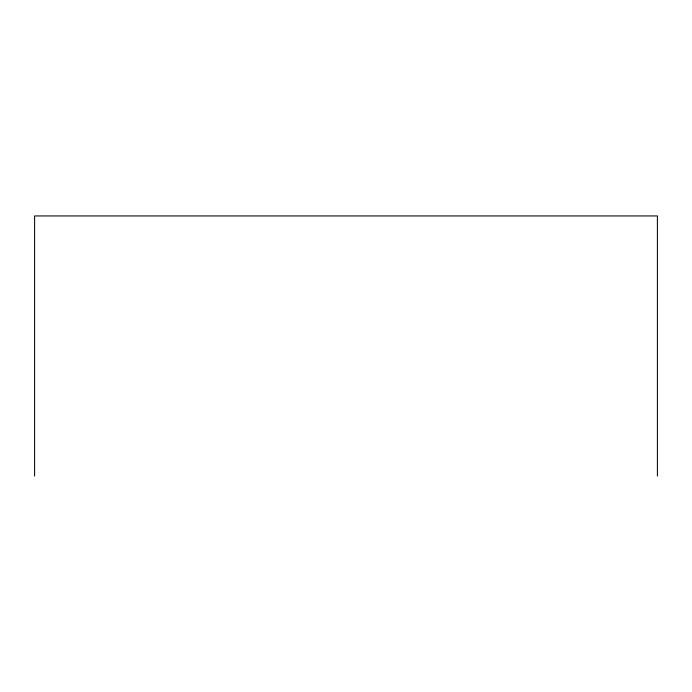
<?xml version="1.0" encoding="UTF-8"?>
<svg xmlns="http://www.w3.org/2000/svg" width="692" height="692" viewBox="0 0 692 692"><rect width="100%" height="100%" fill="white"/><g stroke="black" fill="none" stroke-linecap="round" stroke-linejoin="round"><path stroke-width="1.04" d="M657.4 476.061L657.4 215.939L34.6 215.939L34.6 476.061"/></g></svg>
